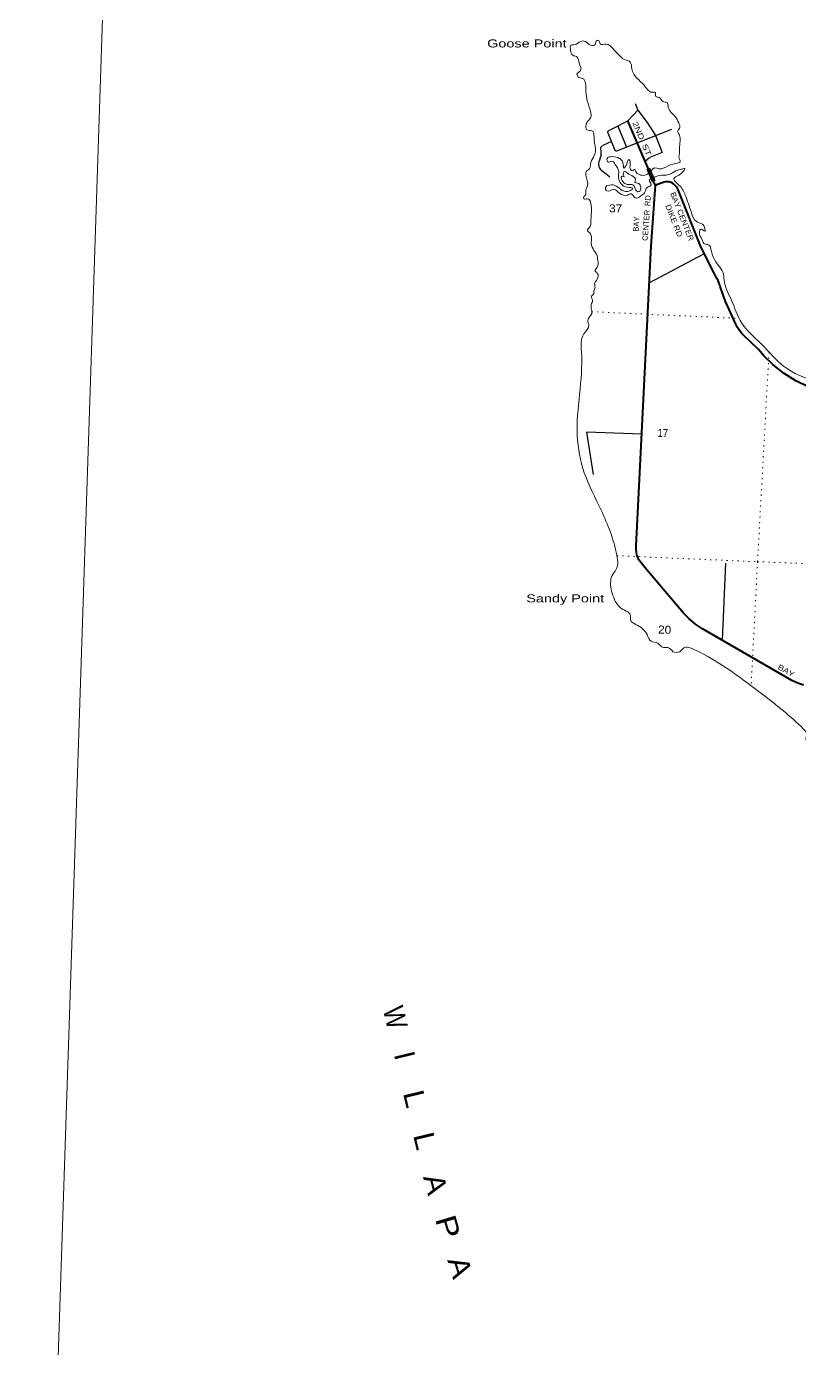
# Model space of a CAD drawing. Header units: feet. Extents: x -757852 to -501257, y -360805 to -170898.
# Drawn here: x -757852 to -740938, y -332654 to -303738 of the extents above; entities that cross this region are included whole.
import ezdxf
from ezdxf.enums import TextEntityAlignment as Align

# ---------------------------------------------------------------- set-up
doc = ezdxf.new("R2010")
doc.units = ezdxf.units.FT
doc.header["$LTSCALE"] = 80
doc.linetypes.add('DOTTED', pattern=[1.5, 0.3, -1.2])
for name, color, linetype, lineweight in [('26', 7, 'Continuous', 40), ('27', 7, 'Continuous', 13), ('29', 7, 'Continuous', 25), ('39', 7, 'Continuous', 13), ('4', 7, 'Continuous', 13), ('41', 7, 'Continuous', 13), ('61', 7, 'Continuous', 13), ('7', 7, 'DOTTED', 13)]:
    doc.layers.add(name, color=color, linetype=linetype, lineweight=lineweight)
doc.layers.add('42', color=7, linetype='Continuous')

msp = doc.modelspace()

# ---------------------------------------------------------------- linework, layer by layer
at = {"layer": '26'}
msp.add_line((-744181.22, -308536.58), (-744089.99, -307213.46), dxfattribs=at)
for points in [[(-744129.32, -307123.23), (-744255.75, -306825.94), (-744694.53, -305800.16)], [(-744089.99, -307213.46), (-744123.73, -307134.57), (-744129.32, -307123.23)], [(-743092.42, -308571.95), (-743577.14, -307347.99), (-743592.44, -307311.79), (-743611.44, -307277.38), (-743633.93, -307245.15), (-743659.67, -307215.45), (-743688.37, -307188.6), (-743719.71, -307164.9), (-743721.1, -307163.97), (-743744.16, -307153.69), (-743768.99, -307145.56), (-743794.53, -307140.07), (-743820.51, -307137.28), (-743846.63, -307137.22), (-743872.62, -307139.89), (-743898.19, -307145.27), (-743923.05, -307153.29), (-744064.99, -307204.45), (-744089.99, -307213.46)], [(-740849.41, -318144.84), (-740973.45, -318104.24), (-741092.57, -318050.9), (-741109.56, -318042.03), (-743063.63, -316914.61), (-743218.03, -316808.83), (-743360.53, -316687.5), (-743474.26, -316569.57), (-744326.03, -315570.52), (-744451.91, -315401.28), (-744476.17, -315348.79), (-744494.8, -315294.05), (-744507.61, -315237.67), (-744514.46, -315180.26), (-744515.27, -315122.44), (-744514.19, -315103.19), (-744181.22, -308536.58)], [(-740746.36, -311621.76), (-741018.49, -311488.12), (-741275.16, -311326.77), (-741513.55, -311139.47), (-741712.25, -310948.38), (-741840, -310807.05), (-742173.31, -310484.44), (-742201.81, -310453.46), (-742252.53, -310388.75), (-742296.21, -310319.1), (-742340, -310237.05), (-742512, -309852.05), (-742559.42, -309750.38), (-742675.12, -309424.63), (-742682.89, -309398.07), (-742686.42, -309383.98), (-742701.8, -309336.45), (-742722.06, -309290.79), (-742746.99, -309247.5), (-742817, -309120.05), (-743092.42, -308571.95)]]:
    msp.add_lwpolyline(points, dxfattribs=at)
at = {"layer": '29'}
for p, q in [((-744913.89, -305918.49), (-744727.26, -306376.09)), ((-745134.51, -306066.85), (-744976.21, -306441.57)), ((-744932.57, -306460.32), (-743735.87, -305985.92)), ((-745055.52, -306257.61), (-745245.14, -306343.5)), ((-744225, -309347.05), (-743029, -308714.05)), ((-742560, -315475.05), (-742632, -317160.05))]:
    msp.add_line(p, q, dxfattribs=at)
for points in [[(-744478.89, -305567.15), (-744694.53, -305800.16), (-744913.89, -305918.49), (-745120.6, -306023.03)], [(-744536.32, -305425.28), (-744478.89, -305567.15), (-744269.32, -305836.68), (-744093.08, -306124.55), (-743946.98, -306494.47), (-744199.16, -306595.01)], [(-745120.6, -306023.03), (-745128.45, -306028.81), (-745130.71, -306031.07), (-745134.94, -306035.59), (-745137.48, -306040.68), (-745138.9, -306046.61), (-745138.33, -306052.83), (-745134.51, -306066.85)], [(-745281.21, -306543.01), (-745277.43, -306527.38), (-745275.74, -306514.95), (-745276.3, -306485), (-745285.34, -306394.58), (-745283.64, -306382.15), (-745279.12, -306371.98), (-745271.22, -306361.24), (-745265, -306355.59), (-745256.53, -306350.5), (-745245.14, -306343.5)], [(-744976.21, -306441.57), (-744967.05, -306451.94), (-744956.88, -306459.28), (-744945.02, -306462.11), (-744932.57, -306460.32)], [(-745088.98, -307034.96), (-745238.18, -306917.04), (-745263.03, -306893.3), (-745282.23, -306868.44), (-745311.6, -306824.36), (-745324.03, -306796.1), (-745329.68, -306774.63), (-745333.07, -306752.02), (-745333.07, -306729.42), (-745325.31, -306685.32)], [(-745281.21, -306543.01), (-745294.96, -306586.56), (-745325.31, -306685.32)], [(-744313.54, -306687.83), (-744257.08, -306632.79), (-744231.1, -306613.58), (-744199.16, -306595.01)], [(-744390, -312654.05), (-745599, -312608.05), (-745457, -313539.05)]]:
    msp.add_lwpolyline(points, dxfattribs=at)
at = {"layer": '39'}
for points in [[(-745499.91, -308490.6), (-745490.9, -308341.99), (-745529.26, -308250.75), (-745580.35, -308193.45), (-745530.86, -308130.09), (-745504.3, -308007.96), (-745497.16, -307652.22), (-745584.63, -307505.74), (-745657.02, -307508.33), (-745658.18, -307466.09), (-745621.26, -307428.61), (-745615.35, -307334.23), (-745581.32, -307240.4), (-745608.98, -307016.68), (-745606.97, -306916.19), (-745531.25, -306847.31), (-745504.4, -306711.11), (-745429.04, -306559.79), (-745409.02, -306363.14), (-745425.28, -306272.35), (-745436.2, -306115.3), (-745454.75, -306038.53), (-745534.56, -306010.82), (-745588.62, -306001.72), (-745611.11, -305920.85), (-745583.03, -305822.88), (-745508.91, -305733.86), (-745510.19, -305597.12), (-745581.95, -305368.51), (-745611.9, -305158.81), (-745688.6, -304875.82), (-745788.29, -304837.66), (-745807.29, -304783), (-745733.45, -304708.05), (-745758.23, -304540.68), (-745817.62, -304396.76), (-745899.44, -304369.01), (-745947.35, -304253.46), (-745941.24, -304149.03), (-745848.53, -304134.77), (-745726.58, -304064.79), (-745622.19, -304068.86), (-745511.29, -304149.45), (-745412.48, -304131.29), (-745368.57, -304045.7), (-745332.38, -304044.4), (-745297.68, -304117.47), (-745171.23, -304123.98), (-745018.6, -304227.51), (-744892.69, -304360.68), (-744768.18, -304463.66), (-744644.67, -304516.36), (-744607.52, -304667.89), (-744495.03, -304869.15), (-744339.43, -305025.02), (-744237.38, -305145.66), (-744191.71, -305172.7), (-744091.45, -305182.71), (-744083.1, -305267.32), (-744009.24, -305290.89), (-743928.67, -305380.95), (-743836.73, -305404.87), (-743810.67, -305507.93), (-743657.96, -305707.97), (-743582.38, -305846.18), (-743566.76, -305969.14), (-743606.33, -306038.73), (-743575.37, -306097.65), (-743549.39, -306204.72), (-743562.77, -306371.34), (-743572.43, -306552.11), (-743575.61, -306610.35), (-743550.71, -306671.16), (-743559.02, -306713.35)], [(-744182.42, -306899.55), (-744236.05, -306949.68), (-744360.86, -306995.01), (-744474.77, -306964.61), (-744523.77, -306903.33), (-744545.06, -306862.7), (-744585.83, -306892.06), (-744643.19, -306846.69), (-744640.81, -306728.11), (-744675.39, -306649.02), (-744719.42, -306740.64), (-744777.67, -306840.02), (-744809.07, -306702.68), (-744877.79, -306622.92), (-745035.76, -306585.63), (-745147.11, -306627.67), (-745130.61, -306706.41), (-745047.86, -306687.93), (-744968.86, -306755.84), (-744895.52, -306906.07), (-744900.31, -307044.7), (-744840.79, -307182.6), (-744701.58, -307253.7), (-744589.6, -307280.03), (-744648.93, -307333.15), (-744815.54, -307325.85), (-744948.2, -307228.74), (-745098.47, -307207.68), (-745184.03, -307266.32), (-745161.26, -307333.12), (-745001.99, -307306.09), (-744873.06, -307389.06), (-744703, -307424.57), (-744624.11, -307397.98), (-744533.5, -307488.23), (-744385.68, -307430.82), (-744319.96, -307359.73), (-744273.76, -307260.11), (-744186.27, -307205.54), (-744194.56, -307162.25), (-744220.79, -307126.32), (-744203.29, -307078.53), (-744121.72, -307041.83)], [(-743559.02, -306713.35), (-743798.02, -306780.9), (-744010.39, -306851.11), (-744114.55, -306834.98), (-744171.67, -306878.09), (-744182.42, -306899.55)], [(-744758.99, -307176.14), (-744830.66, -307078.24), (-744829.69, -307010.47), (-744813.23, -307010.23), (-744777.4, -307027.02), (-744792.34, -306970.43), (-744776.99, -306906.39), (-744701.52, -306950.1), (-744580.3, -307016.82), (-744525.6, -307094.3), (-744542.59, -307140.21), (-744456.88, -307174.07), (-744412.21, -307251.35), (-744425.96, -307335.53), (-744476.57, -307354.64), (-744546.77, -307248.7), (-744606.02, -307197.27), (-744694.39, -307195.53), (-744758.99, -307176.14)], [(-744121.72, -307041.83), (-744078.05, -307018.67), (-743912.76, -306991.76), (-743797.96, -306977.94), (-743645.64, -306896.49), (-743514.29, -306858.86), (-743447.77, -306848.11), (-743477.02, -306903.83), (-743619.82, -307011.6), (-743685.17, -307064.6), (-743583.4, -307199.31), (-743439.26, -307425.32), (-743302.39, -307814.06), (-743201.63, -307999.01), (-743064.26, -308062.03), (-743015.58, -308139.39), (-743011.09, -308215.88), (-743092.55, -308170.05), (-743130.23, -308245.71), (-743076.86, -308389.51), (-743030.51, -308482.91), (-742954.72, -308510.54), (-742898.97, -308535.77), (-742883.75, -308578.29)], [(-743712, -317414.05), (-743819, -317322.05), (-743918, -317321.05), (-744037, -317229.05), (-744187, -317184.05), (-744274, -317038.05), (-744518, -316819.05), (-744637, -316717.05), (-744642, -316602.05), (-744698, -316544.05), (-744834, -316469.05), (-744984, -316277.05), (-745050, -316086.05), (-745035, -315743.05), (-744955, -315621.05), (-744917, -315495.05), (-744934, -315304.05), (-745280, -314315.05), (-745647, -313501.05), (-745801, -312690.05), (-745709, -310855.05), (-745656, -310462.05), (-745547, -310273.05), (-745573, -310163.05), (-745484, -310019.05), (-745497, -309904.05), (-745487, -309794.05), (-745467, -309718.05), (-745495, -309655.05), (-745442, -309584.05), (-745436, -309520.05), (-745413, -309443.05), (-745421, -309370.05), (-745363, -309263.05), (-745363, -309133.05), (-745410, -309089.05), (-745365, -309002.05), (-745352, -308857.05), (-745380, -308720.05), (-745437, -308632.05), (-745499.91, -308490.6)], [(-742883.75, -308578.29), (-742823, -308792.05), (-742710, -308969.05), (-742613, -309125.05), (-742590, -309288.05), (-742435, -309710.05), (-742199, -310230.05), (-741766, -310694.05), (-741286, -311170.05), (-740557, -311507.05), (-740249, -311604.05), (-740048, -311709.05), (-739706, -311824.05), (-739114, -312083.05), (-738804, -312386.05), (-737992, -313026.05), (-737225, -313352.05), (-736546, -313416.05), (-735748, -313352.05), (-734887, -313285.05), (-734523, -313176.05), (-734503.03, -313167.82)], [(-733678, -334333.05), (-733738, -334252.05), (-733806, -334130.05), (-733858, -333931.05), (-733948, -333872.05), (-734047, -333826.05), (-734090, -333662.05), (-734161, -333611.05), (-734169, -333495.05), (-734241, -333370.05), (-734476, -333050.05), (-734600, -332920.05), (-734674, -332837.05), (-735268, -332146.05), (-735369, -332117.05), (-735431, -332161.05), (-735483, -332169.05), (-735463, -332098.05), (-735411, -331985.05), (-735530, -331762.05), (-735797, -331500.05), (-735869, -331493.05), (-735993, -331526.05), (-736050, -331385.05), (-736006, -331203.05), (-735896, -331201.05), (-735760, -331284.05), (-735687, -331276.05), (-735645, -331163.05), (-735646, -331052.05), (-735705, -331036.05), (-735775, -331006.05), (-735810, -330854.05), (-735753, -330699.05), (-735842, -330489.05), (-735936, -330419.05), (-736053, -330353.05), (-736004, -330228.05), (-736006, -330087.05), (-736145, -329934.05), (-736295, -329845.05), (-736479, -329762.05), (-736684, -329760.05), (-736792, -329873.05), (-736881, -329995.05), (-736947, -330015.05), (-736942, -329836.05), (-736913, -329632.05), (-736917, -329465.05), (-736932, -329295.05), (-737061, -328957.05), (-737118, -328857.05), (-737172, -328771.05), (-737158, -328659.05), (-737044, -328658.05), (-736962, -328625.05), (-736949, -328521.05), (-736848, -328383.05), (-736834, -328158.05), (-736876, -327650.05), (-736840, -327348.05), (-736915, -326764.05), (-736935, -326621.05), (-736932, -326404.05), (-736968, -326117.05), (-737167, -325505.05), (-737289, -325168.05), (-737664, -324353.05), (-737763, -324191.05), (-737747, -324013.05), (-737813, -323936.05), (-737719, -323835.05), (-737695, -323590.05), (-737916, -323105.05), (-738244, -322378.05), (-738321, -322140.05), (-738382, -321986.05), (-738439, -321708.05), (-739073, -321020.05), (-739232, -320844.05), (-739357, -320667.05), (-740216, -319777.05), (-740345, -319789.05), (-740458, -319701.05), (-740577, -319641.05), (-740639, -319526.05), (-740681, -319390.05), (-740792, -319344.05), (-740788, -319207.05), (-740849, -319107.05), (-741299, -318702.05), (-741681, -318396.05), (-741942, -318201.05), (-743252, -317363.05), (-743472, -317329.05), (-743557, -317413.05), (-743712, -317414.05)]]:
    msp.add_spline(points, degree=3, dxfattribs=at)
at = {"layer": '4'}
msp.add_lwpolyline([(-751809.62, -170897.83), (-720494.9, -171910.43), (-689178.81, -172879.95), (-657861.41, -173806.4), (-626542.79, -174689.77), (-595222.97, -175530.05), (-563902.02, -176327.26), (-532580.01, -177081.38), (-501256.99, -177792.41), (-505285.46, -360804.74), (-536860.21, -360087.99), (-568433.95, -359327.81), (-600006.62, -358524.19), (-631578.15, -357677.16), (-663148.48, -356786.69), (-694717.56, -355852.8), (-726285.32, -354875.48), (-757851.71, -353854.74)], close=True, dxfattribs=at)
msp.add_lwpolyline([(-751809.62, -170897.83), (-720494.9, -171910.43), (-689178.81, -172879.95), (-657861.41, -173806.4), (-626542.79, -174689.77), (-595222.97, -175530.05), (-563902.02, -176327.26), (-532580.01, -177081.38), (-501256.99, -177792.41), (-505285.46, -360804.74), (-536860.21, -360087.99), (-568433.95, -359327.81), (-600006.62, -358524.19), (-631578.15, -357677.16), (-663148.48, -356786.69), (-694717.56, -355852.8), (-726285.32, -354875.48), (-757851.71, -353854.74)], close=True, dxfattribs=at)
at = {"layer": '61'}
for p, q in [((-744281.34, -306865.28), (-744212.43, -306835.67)), ((-744215.63, -306845.75), (-744271, -306869.55)), ((-744215.64, -306845.73), (-744215.63, -306845.75)), ((-744096.37, -307105.2), (-744165.29, -307134.81)), ((-744161.49, -307124.46), (-744106.12, -307100.67)), ((-744161.49, -307124.46), (-744106.12, -307100.67))]:
    msp.add_line(p, q, dxfattribs=at)
msp.add_lwpolyline([(-744215.64, -306845.73), (-744215.63, -306845.75), (-744271, -306869.55)], dxfattribs=at)
for centre, radius, start, end in [((1158835.12, 510546.68), 2071235.22, 203.24413, 203.25223), ((1158835.12, 510546.68), 2071227.22, 203.24434, 203.25201), ((1158835.12, 510546.68), 2071227.22, 203.24434, 203.25201), ((1158836.09, 510547.64), 2071168.22, 203.24435, 203.25203), ((1158836.09, 510547.64), 2071168.22, 203.24435, 203.25203), ((1158836.09, 510547.64), 2071160.22, 203.24413, 203.25223)]:
    msp.add_arc(centre, radius, start, end, dxfattribs=at)
at = {"layer": '7'}
msp.add_line((-745488.1, -309976.91), (-742266.16, -310123.49), dxfattribs=at)
for points in [[(-741606.17, -310861.89), (-741858, -315445.05), (-741996.67, -318161.13)], [(-744931.35, -315313.55), (-741858, -315445.05), (-736549, -315658.05), (-734750.25, -315734.78)]]:
    msp.add_lwpolyline(points, dxfattribs=at)

# ---------------------------------------------------------------- texts
at = {"layer": '27'}
for s, rotation, width, p in [('2ND  ST', 293.159, 1.3, (-744599.55, -305848.86)), ('BAY CENTER', 291.6, 1.1, (-743771.04, -307390.71)), ('RD', 86.055, 0.85, (-744207.46, -307670.13)), ('DIKE RD', 291.6, 1.15, (-743878.3, -307660.51)), ('BAY', 330.017, 1.2, (-741429.15, -317784.44))]:
    msp.add_text(s, height=120, rotation=rotation, dxfattribs=dict(at, width=width)).set_placement(p)
for s, p in [('BAY', (-744463.15, -308229.31)), ('CENTER', (-744261.46, -308431.83))]:
    msp.add_text(s, height=120, rotation=86.055, dxfattribs=at).set_placement(p)
at = {"layer": '41'}
for s, rotation, width, p in [('W', 283.511, 0.85, (-750000.33, -325465.12)), ('L', 283.511, 1.1, (-749572.97, -327243.63)), ('L', 283.511, 1.1, (-749351.84, -328163.9)), ('A', 284.693, 1.1, (-749118.56, -329115.43)), ('P', 286.678, 1.25, (-748844.54, -330057.57)), ('A', 286.678, 1.15, (-748580.53, -330938.75))]:
    msp.add_text(s, height=450, rotation=rotation, dxfattribs=dict(at, width=width)).set_placement(p, align=Align.CENTER)
msp.add_text('I', height=450, rotation=283.511, dxfattribs=at).set_placement((-749796.09, -326298.16), align=Align.CENTER)
at = {"layer": '42', "width": 1.35}
for s, p in [('Goose Point', (-747773.36, -304197.35)), ('Sandy Point', (-746916.69, -316334.2))]:
    msp.add_text(s, height=175, dxfattribs=at).set_placement(p)
at = {"layer": '7'}
for s, rotation, width, p in [('37', 358.872, 1.1, (-745106.74, -307801.26)), ('17', 358.153, 0.9, (-744049.57, -312712.47)), ('20', 358.153, 1.1, (-744036, -317014.05))]:
    msp.add_text(s, height=175, rotation=rotation, dxfattribs=dict(at, width=width)).set_placement(p)

doc.saveas('drawing.dxf')
